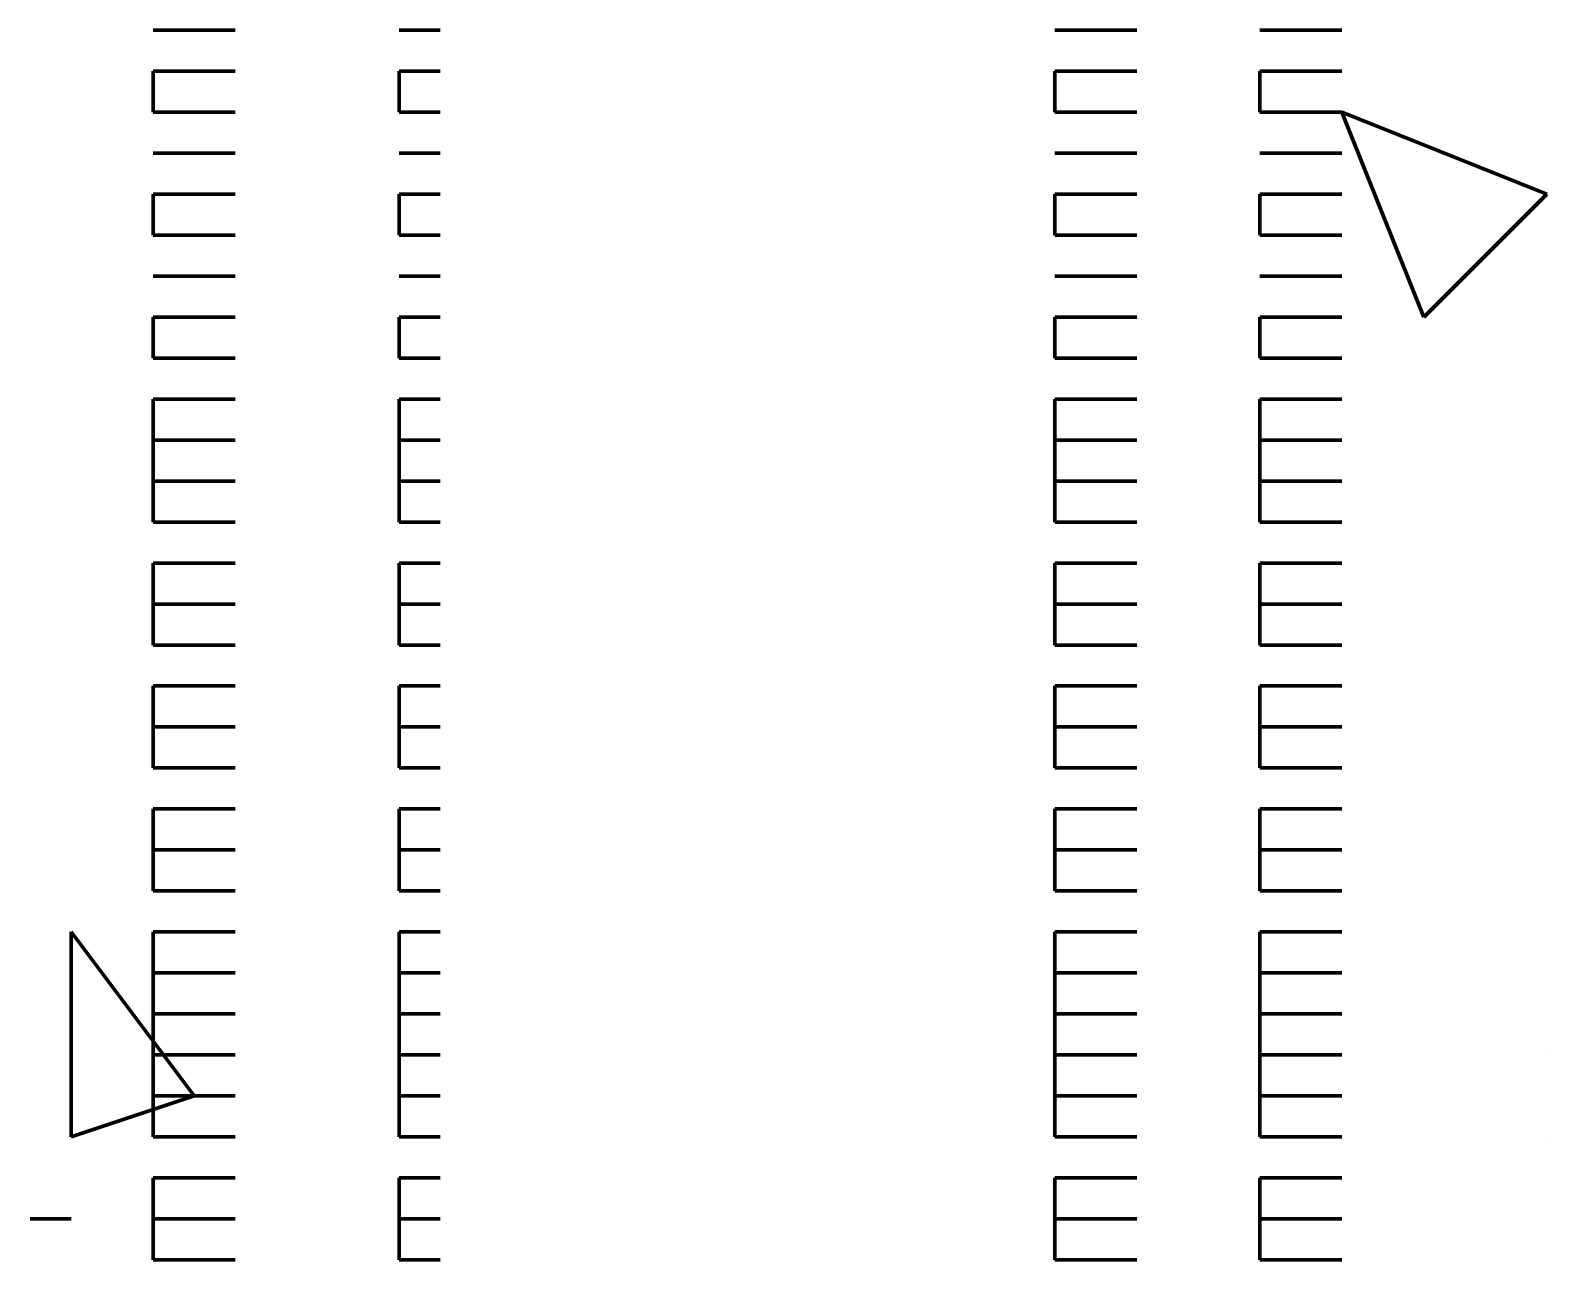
# Model space of a CAD drawing. Header units: inches. Extents: x 16 to 776, y 37 to 575.
# Drawn here: x 660.5 to 666.67, y 328.5 to 333.5 of the extents above; entities that cross this region are included whole.
import ezdxf

# ---------------------------------------------------------------- set-up
doc = ezdxf.new("R2010")
doc.units = ezdxf.units.IN
doc.header["$MEASUREMENT"] = 0
doc.layers.add('P', color=250, linetype='CONTINUOUS', lineweight=100)

msp = doc.modelspace()

# ---------------------------------------------------------------- linework, layer by layer
at = {"layer": 'P', "color": 0, "linetype": 'Continuous'}
for points in [[(661, 333.5), (661.1667, 333.5)], [(661, 333.5), (661.1667, 333.5)], [(661, 333.5), (661.1667, 333.5)], [(661.1667, 333.5), (661.3333, 333.5)], [(661.1667, 333.5), (661.3333, 333.5)], [(661.1667, 333.5), (661.3333, 333.5)], [(662, 333.5), (662, 333.5)], [(662, 333.5), (662.1667, 333.5)], [(662, 333.5), (662, 333.5)], [(662, 333.5), (662.1667, 333.5)], [(662, 333.5), (662.1667, 333.5)], [(662, 333.5), (662, 333.5)], [(664.6667, 333.5), (664.8333, 333.5)], [(664.6667, 333.5), (664.8333, 333.5)], [(664.6667, 333.5), (664.8333, 333.5)], [(664.8333, 333.5), (665, 333.5)], [(664.8333, 333.5), (665, 333.5)], [(664.8333, 333.5), (665, 333.5)], [(665.5, 333.5), (665.6667, 333.5)], [(665.5, 333.5), (665.6667, 333.5)], [(665.5, 333.5), (665.6667, 333.5)], [(665.6667, 333.5), (665.8333, 333.5)], [(665.6667, 333.5), (665.8333, 333.5)], [(665.6667, 333.5), (665.8333, 333.5)], [(661, 333.3333), (661.1667, 333.3333)], [(661, 333.3333), (661, 333.1667)], [(661, 333.3333), (661.1667, 333.3333)], [(661.1667, 333.3333), (661.3333, 333.3333)], [(661.1667, 333.3333), (661.3333, 333.3333)], [(662, 333.3333), (662, 333.3333)], [(662, 333.3333), (662.1667, 333.3333)], [(662, 333.3333), (662, 333.1667)], [(662, 333.3333), (662.1667, 333.3333)], [(662, 333.3333), (662, 333.3333)], [(664.6667, 333.3333), (664.8333, 333.3333)], [(664.6667, 333.3333), (664.6667, 333.1667)], [(664.6667, 333.3333), (664.8333, 333.3333)], [(664.8333, 333.3333), (665, 333.3333)], [(664.8333, 333.3333), (665, 333.3333)], [(665.5, 333.3333), (665.6667, 333.3333)], [(665.5, 333.3333), (665.5, 333.1667)], [(665.5, 333.3333), (665.6667, 333.3333)], [(665.6667, 333.3333), (665.8333, 333.3333)], [(665.6667, 333.3333), (665.8333, 333.3333)], [(661, 333.1667), (661.1667, 333.1667)], [(661, 333.1667), (661, 333.1667)], [(661, 333.1667), (661.1667, 333.1667)], [(661, 333.1667), (661.1667, 333.1667)], [(661, 333.1667), (661.1667, 333.1667)], [(661, 333.1667), (661.1667, 333.1667)], [(661.1667, 333.1667), (661.3333, 333.1667)], [(661.1667, 333.1667), (661.3333, 333.1667)], [(661.1667, 333.1667), (661.3333, 333.1667)], [(661.1667, 333.1667), (661.3333, 333.1667)], [(661.1667, 333.1667), (661.3333, 333.1667)], [(662, 333.1667), (662, 333.1667)], [(662, 333.1667), (662.1667, 333.1667)], [(662, 333.1667), (662, 333.1667)], [(662, 333.1667), (662, 333.1667)], [(662, 333.1667), (662.1667, 333.1667)], [(662, 333.1667), (662.1667, 333.1667)], [(662, 333.1667), (662, 333.1667)], [(662, 333.1667), (662.1667, 333.1667)], [(662, 333.1667), (662, 333.1667)], [(662, 333.1667), (662.1667, 333.1667)], [(662, 333.1667), (662, 333.1667)], [(664.6667, 333.1667), (664.8333, 333.1667)], [(664.6667, 333.1667), (664.6667, 333.1667)], [(664.6667, 333.1667), (664.8333, 333.1667)], [(664.6667, 333.1667), (664.8333, 333.1667)], [(664.6667, 333.1667), (664.8333, 333.1667)], [(664.6667, 333.1667), (664.8333, 333.1667)], [(664.8333, 333.1667), (665, 333.1667)], [(664.8333, 333.1667), (665, 333.1667)], [(664.8333, 333.1667), (665, 333.1667)], [(664.8333, 333.1667), (665, 333.1667)], [(664.8333, 333.1667), (665, 333.1667)], [(665.5, 333.1667), (665.6667, 333.1667)], [(665.5, 333.1667), (665.5, 333.1667)], [(665.5, 333.1667), (665.6667, 333.1667)], [(665.5, 333.1667), (665.6667, 333.1667)], [(665.5, 333.1667), (665.6667, 333.1667)], [(665.5, 333.1667), (665.6667, 333.1667)], [(665.6667, 333.1667), (665.8333, 333.1667)], [(665.6667, 333.1667), (665.8333, 333.1667)], [(665.6667, 333.1667), (665.8333, 333.1667)], [(665.6667, 333.1667), (665.8333, 333.1667)], [(665.6667, 333.1667), (665.8333, 333.1667)], [(666.6667, 332.8333), (665.8333, 333.1667)], [(666.1667, 332.3333), (665.8333, 333.1667)], [(661, 333), (661.1667, 333)], [(661, 333), (661.1667, 333)], [(661, 333), (661.1667, 333)], [(661.1667, 333), (661.3333, 333)], [(661.1667, 333), (661.3333, 333)], [(661.1667, 333), (661.3333, 333)], [(662, 333), (662, 333)], [(662, 333), (662.1667, 333)], [(662, 333), (662, 333)], [(662, 333), (662.1667, 333)], [(662, 333), (662.1667, 333)], [(662, 333), (662, 333)], [(664.6667, 333), (664.8333, 333)], [(664.6667, 333), (664.8333, 333)], [(664.6667, 333), (664.8333, 333)], [(664.8333, 333), (665, 333)], [(664.8333, 333), (665, 333)], [(664.8333, 333), (665, 333)], [(665.5, 333), (665.6667, 333)], [(665.5, 333), (665.6667, 333)], [(665.5, 333), (665.6667, 333)], [(665.6667, 333), (665.8333, 333)], [(665.6667, 333), (665.8333, 333)], [(665.6667, 333), (665.8333, 333)], [(661, 332.8333), (661.1667, 332.8333)], [(661, 332.8333), (661, 332.8333)], [(661, 332.8333), (661.1667, 332.8333)], [(661, 332.8333), (661.1667, 332.8333)], [(661, 332.8333), (661, 332.6667)], [(661, 332.8333), (661.1667, 332.8333)], [(661.1667, 332.8333), (661.3333, 332.8333)], [(661.1667, 332.8333), (661.3333, 332.8333)], [(661.1667, 332.8333), (661.3333, 332.8333)], [(661.1667, 332.8333), (661.3333, 332.8333)], [(662, 332.8333), (662, 332.8333)], [(662, 332.8333), (662.1667, 332.8333)], [(662, 332.8333), (662, 332.8333)], [(662, 332.8333), (662, 332.8333)], [(662, 332.8333), (662.1667, 332.8333)], [(662, 332.8333), (662.1667, 332.8333)], [(662, 332.8333), (662, 332.8333)], [(662, 332.8333), (662, 332.6667)], [(662, 332.8333), (662.1667, 332.8333)], [(662, 332.8333), (662, 332.8333)], [(664.6667, 332.8333), (664.8333, 332.8333)], [(664.6667, 332.8333), (664.6667, 332.8333)], [(664.6667, 332.8333), (664.8333, 332.8333)], [(664.6667, 332.8333), (664.8333, 332.8333)], [(664.6667, 332.8333), (664.6667, 332.6667)], [(664.6667, 332.8333), (664.8333, 332.8333)], [(664.8333, 332.8333), (665, 332.8333)], [(664.8333, 332.8333), (665, 332.8333)], [(664.8333, 332.8333), (665, 332.8333)], [(664.8333, 332.8333), (665, 332.8333)], [(665.5, 332.8333), (665.6667, 332.8333)], [(665.5, 332.8333), (665.5, 332.8333)], [(665.5, 332.8333), (665.6667, 332.8333)], [(665.5, 332.8333), (665.6667, 332.8333)], [(665.5, 332.8333), (665.5, 332.6667)], [(665.5, 332.8333), (665.6667, 332.8333)], [(665.6667, 332.8333), (665.8333, 332.8333)], [(665.6667, 332.8333), (665.8333, 332.8333)], [(665.6667, 332.8333), (665.8333, 332.8333)], [(665.6667, 332.8333), (665.8333, 332.8333)], [(666.6667, 332.8333), (666.1667, 332.3333)], [(661, 332.6667), (661.1667, 332.6667)], [(661, 332.6667), (661.1667, 332.6667)], [(661, 332.6667), (661.1667, 332.6667)], [(661.1667, 332.6667), (661.3333, 332.6667)], [(661.1667, 332.6667), (661.3333, 332.6667)], [(661.1667, 332.6667), (661.3333, 332.6667)], [(662, 332.6667), (662, 332.6667)], [(662, 332.6667), (662.1667, 332.6667)], [(662, 332.6667), (662.1667, 332.6667)], [(662, 332.6667), (662, 332.6667)], [(662, 332.6667), (662.1667, 332.6667)], [(662, 332.6667), (662, 332.6667)], [(664.6667, 332.6667), (664.8333, 332.6667)], [(664.6667, 332.6667), (664.8333, 332.6667)], [(664.6667, 332.6667), (664.8333, 332.6667)], [(664.8333, 332.6667), (665, 332.6667)], [(664.8333, 332.6667), (665, 332.6667)], [(664.8333, 332.6667), (665, 332.6667)], [(665.5, 332.6667), (665.6667, 332.6667)], [(665.5, 332.6667), (665.6667, 332.6667)], [(665.5, 332.6667), (665.6667, 332.6667)], [(665.6667, 332.6667), (665.8333, 332.6667)], [(665.6667, 332.6667), (665.8333, 332.6667)], [(665.6667, 332.6667), (665.8333, 332.6667)], [(661, 332.5), (661.1667, 332.5)], [(661, 332.5), (661.1667, 332.5)], [(661, 332.5), (661.1667, 332.5)], [(661.1667, 332.5), (661.3333, 332.5)], [(661.1667, 332.5), (661.3333, 332.5)], [(661.1667, 332.5), (661.3333, 332.5)], [(662, 332.5), (662, 332.5)], [(662, 332.5), (662.1667, 332.5)], [(662, 332.5), (662, 332.5)], [(662, 332.5), (662.1667, 332.5)], [(662, 332.5), (662.1667, 332.5)], [(662, 332.5), (662, 332.5)], [(664.6667, 332.5), (664.8333, 332.5)], [(664.6667, 332.5), (664.8333, 332.5)], [(664.6667, 332.5), (664.8333, 332.5)], [(664.8333, 332.5), (665, 332.5)], [(664.8333, 332.5), (665, 332.5)], [(664.8333, 332.5), (665, 332.5)], [(665.5, 332.5), (665.6667, 332.5)], [(665.5, 332.5), (665.6667, 332.5)], [(665.5, 332.5), (665.6667, 332.5)], [(665.6667, 332.5), (665.8333, 332.5)], [(665.6667, 332.5), (665.8333, 332.5)], [(665.6667, 332.5), (665.8333, 332.5)], [(661, 332.3333), (661.1667, 332.3333)], [(661, 332.3333), (661, 332.3333)], [(661, 332.3333), (661.1667, 332.3333)], [(661, 332.3333), (661.1667, 332.3333)], [(661, 332.3333), (661, 332.1667)], [(661, 332.3333), (661.1667, 332.3333)], [(661.1667, 332.3333), (661.3333, 332.3333)], [(661.1667, 332.3333), (661.3333, 332.3333)], [(661.1667, 332.3333), (661.3333, 332.3333)], [(661.1667, 332.3333), (661.3333, 332.3333)], [(662, 332.3333), (662, 332.3333)], [(662, 332.3333), (662.1667, 332.3333)], [(662, 332.3333), (662, 332.3333)], [(662, 332.3333), (662, 332.3333)], [(662, 332.3333), (662.1667, 332.3333)], [(662, 332.3333), (662.1667, 332.3333)], [(662, 332.3333), (662, 332.3333)], [(662, 332.3333), (662, 332.1667)], [(662, 332.3333), (662.1667, 332.3333)], [(662, 332.3333), (662, 332.3333)], [(664.6667, 332.3333), (664.8333, 332.3333)], [(664.6667, 332.3333), (664.6667, 332.3333)], [(664.6667, 332.3333), (664.8333, 332.3333)], [(664.6667, 332.3333), (664.8333, 332.3333)], [(664.6667, 332.3333), (664.6667, 332.1667)], [(664.6667, 332.3333), (664.8333, 332.3333)], [(664.8333, 332.3333), (665, 332.3333)], [(664.8333, 332.3333), (665, 332.3333)], [(664.8333, 332.3333), (665, 332.3333)], [(664.8333, 332.3333), (665, 332.3333)], [(665.5, 332.3333), (665.6667, 332.3333)], [(665.5, 332.3333), (665.5, 332.3333)], [(665.5, 332.3333), (665.6667, 332.3333)], [(665.5, 332.3333), (665.6667, 332.3333)], [(665.5, 332.3333), (665.5, 332.1667)], [(665.5, 332.3333), (665.6667, 332.3333)], [(665.6667, 332.3333), (665.8333, 332.3333)], [(665.6667, 332.3333), (665.8333, 332.3333)], [(665.6667, 332.3333), (665.8333, 332.3333)], [(665.6667, 332.3333), (665.8333, 332.3333)], [(661, 332.1667), (661.1667, 332.1667)], [(661, 332.1667), (661.1667, 332.1667)], [(661, 332.1667), (661.1667, 332.1667)], [(661.1667, 332.1667), (661.3333, 332.1667)], [(661.1667, 332.1667), (661.3333, 332.1667)], [(661.1667, 332.1667), (661.3333, 332.1667)], [(662, 332.1667), (662, 332.1667)], [(662, 332.1667), (662.1667, 332.1667)], [(662, 332.1667), (662.1667, 332.1667)], [(662, 332.1667), (662, 332.1667)], [(662, 332.1667), (662.1667, 332.1667)], [(662, 332.1667), (662, 332.1667)], [(664.6667, 332.1667), (664.8333, 332.1667)], [(664.6667, 332.1667), (664.8333, 332.1667)], [(664.6667, 332.1667), (664.8333, 332.1667)], [(664.8333, 332.1667), (665, 332.1667)], [(664.8333, 332.1667), (665, 332.1667)], [(664.8333, 332.1667), (665, 332.1667)], [(665.5, 332.1667), (665.6667, 332.1667)], [(665.5, 332.1667), (665.6667, 332.1667)], [(665.5, 332.1667), (665.6667, 332.1667)], [(665.6667, 332.1667), (665.8333, 332.1667)], [(665.6667, 332.1667), (665.8333, 332.1667)], [(665.6667, 332.1667), (665.8333, 332.1667)], [(661, 332), (661.1667, 332)], [(661, 332), (661.1667, 332)], [(661, 332), (661.1667, 332)], [(661, 332), (661.1667, 332)], [(661, 332), (661, 331.8333)], [(661, 332), (661.1667, 332)], [(661.1667, 332), (661.3333, 332)], [(661.1667, 332), (661.3333, 332)], [(661.1667, 332), (661.3333, 332)], [(661.1667, 332), (661.3333, 332)], [(661.1667, 332), (661.3333, 332)], [(662, 332), (662, 332)], [(662, 332), (662.1667, 332)], [(662, 332), (662, 332)], [(662, 332), (662.1667, 332)], [(662, 332), (662, 332)], [(662, 332), (662.1667, 332)], [(662, 332), (662.1667, 332)], [(662, 332), (662, 332)], [(662, 332), (662, 331.8333)], [(662, 332), (662.1667, 332)], [(662, 332), (662, 332)], [(664.6667, 332), (664.8333, 332)], [(664.6667, 332), (664.8333, 332)], [(664.6667, 332), (664.8333, 332)], [(664.6667, 332), (664.8333, 332)], [(664.6667, 332), (664.6667, 331.8333)], [(664.6667, 332), (664.8333, 332)], [(664.8333, 332), (665, 332)], [(664.8333, 332), (665, 332)], [(664.8333, 332), (665, 332)], [(664.8333, 332), (665, 332)], [(664.8333, 332), (665, 332)], [(665.5, 332), (665.6667, 332)], [(665.5, 332), (665.6667, 332)], [(665.5, 332), (665.6667, 332)], [(665.5, 332), (665.6667, 332)], [(665.5, 332), (665.5, 331.8333)], [(665.5, 332), (665.6667, 332)], [(665.6667, 332), (665.8333, 332)], [(665.6667, 332), (665.8333, 332)], [(665.6667, 332), (665.8333, 332)], [(665.6667, 332), (665.8333, 332)], [(665.6667, 332), (665.8333, 332)], [(661, 331.8333), (661.1667, 331.8333)], [(661, 331.8333), (661, 331.6667)], [(661, 331.8333), (661.1667, 331.8333)], [(661.1667, 331.8333), (661.3333, 331.8333)], [(661.1667, 331.8333), (661.3333, 331.8333)], [(662, 331.8333), (662, 331.8333)], [(662, 331.8333), (662.1667, 331.8333)], [(662, 331.8333), (662, 331.6667)], [(662, 331.8333), (662.1667, 331.8333)], [(662, 331.8333), (662, 331.8333)], [(664.6667, 331.8333), (664.8333, 331.8333)], [(664.6667, 331.8333), (664.6667, 331.6667)], [(664.6667, 331.8333), (664.8333, 331.8333)], [(664.8333, 331.8333), (665, 331.8333)], [(664.8333, 331.8333), (665, 331.8333)], [(665.5, 331.8333), (665.6667, 331.8333)], [(665.5, 331.8333), (665.5, 331.6667)], [(665.5, 331.8333), (665.6667, 331.8333)], [(665.6667, 331.8333), (665.8333, 331.8333)], [(665.6667, 331.8333), (665.8333, 331.8333)], [(661, 331.6667), (661.1667, 331.6667)], [(661, 331.6667), (661, 331.5)], [(661, 331.6667), (661.1667, 331.6667)], [(661.1667, 331.6667), (661.3333, 331.6667)], [(661.1667, 331.6667), (661.3333, 331.6667)], [(662, 331.6667), (662, 331.6667)], [(662, 331.6667), (662.1667, 331.6667)], [(662, 331.6667), (662, 331.5)], [(662, 331.6667), (662.1667, 331.6667)], [(662, 331.6667), (662, 331.6667)], [(664.6667, 331.6667), (664.8333, 331.6667)], [(664.6667, 331.6667), (664.6667, 331.5)], [(664.6667, 331.6667), (664.8333, 331.6667)], [(664.8333, 331.6667), (665, 331.6667)], [(664.8333, 331.6667), (665, 331.6667)], [(665.5, 331.6667), (665.6667, 331.6667)], [(665.5, 331.6667), (665.5, 331.5)], [(665.5, 331.6667), (665.6667, 331.6667)], [(665.6667, 331.6667), (665.8333, 331.6667)], [(665.6667, 331.6667), (665.8333, 331.6667)], [(661, 331.5), (661.1667, 331.5)], [(661, 331.5), (661, 331.5)], [(661, 331.5), (661.1667, 331.5)], [(661, 331.5), (661.1667, 331.5)], [(661, 331.5), (661.1667, 331.5)], [(661.1667, 331.5), (661.3333, 331.5)], [(661.1667, 331.5), (661.3333, 331.5)], [(661.1667, 331.5), (661.3333, 331.5)], [(661.1667, 331.5), (661.3333, 331.5)], [(662, 331.5), (662, 331.5)], [(662, 331.5), (662.1667, 331.5)], [(662, 331.5), (662, 331.5)], [(662, 331.5), (662, 331.5)], [(662, 331.5), (662.1667, 331.5)], [(662, 331.5), (662.1667, 331.5)], [(662, 331.5), (662, 331.5)], [(662, 331.5), (662.1667, 331.5)], [(662, 331.5), (662, 331.5)], [(664.6667, 331.5), (664.8333, 331.5)], [(664.6667, 331.5), (664.6667, 331.5)], [(664.6667, 331.5), (664.8333, 331.5)], [(664.6667, 331.5), (664.8333, 331.5)], [(664.6667, 331.5), (664.8333, 331.5)], [(664.8333, 331.5), (665, 331.5)], [(664.8333, 331.5), (665, 331.5)], [(664.8333, 331.5), (665, 331.5)], [(664.8333, 331.5), (665, 331.5)], [(665.5, 331.5), (665.6667, 331.5)], [(665.5, 331.5), (665.6667, 331.5)], [(665.5, 331.5), (665.5, 331.5)], [(665.5, 331.5), (665.6667, 331.5)], [(665.5, 331.5), (665.6667, 331.5)], [(665.5, 331.5), (665.6667, 331.5)], [(665.6667, 331.5), (665.8333, 331.5)], [(665.6667, 331.5), (665.8333, 331.5)], [(665.6667, 331.5), (665.8333, 331.5)], [(665.6667, 331.5), (665.8333, 331.5)], [(661, 331.3333), (661.1667, 331.3333)], [(661, 331.3333), (661, 331.1667)], [(661, 331.3333), (661.1667, 331.3333)], [(661.1667, 331.3333), (661.3333, 331.3333)], [(661.1667, 331.3333), (661.3333, 331.3333)], [(662, 331.3333), (662, 331.3333)], [(662, 331.3333), (662.1667, 331.3333)], [(662, 331.3333), (662, 331.1667)], [(662, 331.3333), (662.1667, 331.3333)], [(662, 331.3333), (662, 331.3333)], [(664.6667, 331.3333), (664.8333, 331.3333)], [(664.6667, 331.3333), (664.6667, 331.1667)], [(664.6667, 331.3333), (664.8333, 331.3333)], [(664.8333, 331.3333), (665, 331.3333)], [(664.8333, 331.3333), (665, 331.3333)], [(665.5, 331.3333), (665.6667, 331.3333)], [(665.5, 331.3333), (665.5, 331.1667)], [(665.5, 331.3333), (665.6667, 331.3333)], [(665.6667, 331.3333), (665.8333, 331.3333)], [(665.6667, 331.3333), (665.8333, 331.3333)], [(661, 331.1667), (661.1667, 331.1667)], [(661, 331.1667), (661, 331)], [(661, 331.1667), (661.1667, 331.1667)], [(661.1667, 331.1667), (661.3333, 331.1667)], [(661.1667, 331.1667), (661.3333, 331.1667)], [(662, 331.1667), (662, 331.1667)], [(662, 331.1667), (662.1667, 331.1667)], [(662, 331.1667), (662, 331)], [(662, 331.1667), (662.1667, 331.1667)], [(662, 331.1667), (662, 331.1667)], [(664.6667, 331.1667), (664.8333, 331.1667)], [(664.6667, 331.1667), (664.6667, 331)], [(664.6667, 331.1667), (664.8333, 331.1667)], [(664.8333, 331.1667), (665, 331.1667)], [(664.8333, 331.1667), (665, 331.1667)], [(665.5, 331.1667), (665.6667, 331.1667)], [(665.5, 331.1667), (665.5, 331)], [(665.5, 331.1667), (665.6667, 331.1667)], [(665.6667, 331.1667), (665.8333, 331.1667)], [(665.6667, 331.1667), (665.8333, 331.1667)], [(661, 331), (661.1667, 331)], [(661, 331), (661, 331)], [(661, 331), (661.1667, 331)], [(661, 331), (661.1667, 331)], [(661, 331), (661.1667, 331)], [(661.1667, 331), (661.3333, 331)], [(661.1667, 331), (661.3333, 331)], [(661.1667, 331), (661.3333, 331)], [(661.1667, 331), (661.3333, 331)], [(662, 331), (662, 331)], [(662, 331), (662.1667, 331)], [(662, 331), (662, 331)], [(662, 331), (662, 331)], [(662, 331), (662.1667, 331)], [(662, 331), (662.1667, 331)], [(662, 331), (662, 331)], [(662, 331), (662.1667, 331)], [(662, 331), (662, 331)], [(664.6667, 331), (664.8333, 331)], [(664.6667, 331), (664.6667, 331)], [(664.6667, 331), (664.8333, 331)], [(664.6667, 331), (664.8333, 331)], [(664.6667, 331), (664.8333, 331)], [(664.8333, 331), (665, 331)], [(664.8333, 331), (665, 331)], [(664.8333, 331), (665, 331)], [(664.8333, 331), (665, 331)], [(665.5, 331), (665.6667, 331)], [(665.5, 331), (665.5, 331)], [(665.5, 331), (665.6667, 331)], [(665.5, 331), (665.6667, 331)], [(665.5, 331), (665.6667, 331)], [(665.6667, 331), (665.8333, 331)], [(665.6667, 331), (665.8333, 331)], [(665.6667, 331), (665.8333, 331)], [(665.6667, 331), (665.8333, 331)], [(661, 330.8333), (661.1667, 330.8333)], [(661, 330.8333), (661, 330.6667)], [(661, 330.8333), (661.1667, 330.8333)], [(661.1667, 330.8333), (661.3333, 330.8333)], [(661.1667, 330.8333), (661.3333, 330.8333)], [(662, 330.8333), (662, 330.8333)], [(662, 330.8333), (662.1667, 330.8333)], [(662, 330.8333), (662, 330.6667)], [(662, 330.8333), (662.1667, 330.8333)], [(662, 330.8333), (662, 330.8333)], [(664.6667, 330.8333), (664.8333, 330.8333)], [(664.6667, 330.8333), (664.6667, 330.6667)], [(664.6667, 330.8333), (664.8333, 330.8333)], [(664.8333, 330.8333), (665, 330.8333)], [(664.8333, 330.8333), (665, 330.8333)], [(665.5, 330.8333), (665.6667, 330.8333)], [(665.5, 330.8333), (665.5, 330.6667)], [(665.5, 330.8333), (665.6667, 330.8333)], [(665.6667, 330.8333), (665.8333, 330.8333)], [(665.6667, 330.8333), (665.8333, 330.8333)], [(661, 330.6667), (661.1667, 330.6667)], [(661, 330.6667), (661, 330.6667)], [(661, 330.6667), (661.1667, 330.6667)], [(661, 330.6667), (661.1667, 330.6667)], [(661, 330.6667), (661, 330.5)], [(661, 330.6667), (661.1667, 330.6667)], [(661.1667, 330.6667), (661.3333, 330.6667)], [(661.1667, 330.6667), (661.3333, 330.6667)], [(661.1667, 330.6667), (661.3333, 330.6667)], [(661.1667, 330.6667), (661.3333, 330.6667)], [(662, 330.6667), (662, 330.6667)], [(662, 330.6667), (662.1667, 330.6667)], [(662, 330.6667), (662, 330.6667)], [(662, 330.6667), (662, 330.6667)], [(662, 330.6667), (662.1667, 330.6667)], [(662, 330.6667), (662.1667, 330.6667)], [(662, 330.6667), (662, 330.6667)], [(662, 330.6667), (662, 330.5)], [(662, 330.6667), (662.1667, 330.6667)], [(662, 330.6667), (662, 330.6667)], [(664.6667, 330.6667), (664.8333, 330.6667)], [(664.6667, 330.6667), (664.6667, 330.6667)], [(664.6667, 330.6667), (664.8333, 330.6667)], [(664.6667, 330.6667), (664.8333, 330.6667)], [(664.6667, 330.6667), (664.6667, 330.5)], [(664.6667, 330.6667), (664.8333, 330.6667)], [(664.8333, 330.6667), (665, 330.6667)], [(664.8333, 330.6667), (665, 330.6667)], [(664.8333, 330.6667), (665, 330.6667)], [(664.8333, 330.6667), (665, 330.6667)], [(665.5, 330.6667), (665.6667, 330.6667)], [(665.5, 330.6667), (665.5, 330.6667)], [(665.5, 330.6667), (665.6667, 330.6667)], [(665.5, 330.6667), (665.6667, 330.6667)], [(665.5, 330.6667), (665.5, 330.5)], [(665.5, 330.6667), (665.6667, 330.6667)], [(665.6667, 330.6667), (665.8333, 330.6667)], [(665.6667, 330.6667), (665.8333, 330.6667)], [(665.6667, 330.6667), (665.8333, 330.6667)], [(665.6667, 330.6667), (665.8333, 330.6667)], [(661, 330.5), (661.1667, 330.5)], [(661, 330.5), (661.1667, 330.5)], [(661.1667, 330.5), (661.3333, 330.5)], [(661.1667, 330.5), (661.3333, 330.5)], [(662, 330.5), (662, 330.5)], [(662, 330.5), (662.1667, 330.5)], [(662, 330.5), (662.1667, 330.5)], [(662, 330.5), (662, 330.5)], [(664.6667, 330.5), (664.8333, 330.5)], [(664.6667, 330.5), (664.8333, 330.5)], [(664.8333, 330.5), (665, 330.5)], [(664.8333, 330.5), (665, 330.5)], [(665.5, 330.5), (665.6667, 330.5)], [(665.5, 330.5), (665.6667, 330.5)], [(665.6667, 330.5), (665.8333, 330.5)], [(665.6667, 330.5), (665.8333, 330.5)], [(661, 330.3333), (661.1667, 330.3333)], [(661, 330.3333), (661, 330.1667)], [(661, 330.3333), (661.1667, 330.3333)], [(661.1667, 330.3333), (661.3333, 330.3333)], [(661.1667, 330.3333), (661.3333, 330.3333)], [(662, 330.3333), (662, 330.3333)], [(662, 330.3333), (662.1667, 330.3333)], [(662, 330.3333), (662, 330.1667)], [(662, 330.3333), (662.1667, 330.3333)], [(662, 330.3333), (662, 330.3333)], [(664.6667, 330.3333), (664.8333, 330.3333)], [(664.6667, 330.3333), (664.6667, 330.1667)], [(664.6667, 330.3333), (664.8333, 330.3333)], [(664.8333, 330.3333), (665, 330.3333)], [(664.8333, 330.3333), (665, 330.3333)], [(665.5, 330.3333), (665.6667, 330.3333)], [(665.5, 330.3333), (665.5, 330.1667)], [(665.5, 330.3333), (665.6667, 330.3333)], [(665.6667, 330.3333), (665.8333, 330.3333)], [(665.6667, 330.3333), (665.8333, 330.3333)], [(661, 330.1667), (661.1667, 330.1667)], [(661, 330.1667), (661, 330.1667)], [(661, 330.1667), (661.1667, 330.1667)], [(661, 330.1667), (661.1667, 330.1667)], [(661, 330.1667), (661, 330)], [(661, 330.1667), (661.1667, 330.1667)], [(661.1667, 330.1667), (661.3333, 330.1667)], [(661.1667, 330.1667), (661.3333, 330.1667)], [(661.1667, 330.1667), (661.3333, 330.1667)], [(661.1667, 330.1667), (661.3333, 330.1667)], [(662, 330.1667), (662, 330.1667)], [(662, 330.1667), (662.1667, 330.1667)], [(662, 330.1667), (662, 330.1667)], [(662, 330.1667), (662, 330.1667)], [(662, 330.1667), (662.1667, 330.1667)], [(662, 330.1667), (662.1667, 330.1667)], [(662, 330.1667), (662, 330.1667)], [(662, 330.1667), (662, 330)], [(662, 330.1667), (662.1667, 330.1667)], [(662, 330.1667), (662, 330.1667)], [(664.6667, 330.1667), (664.8333, 330.1667)], [(664.6667, 330.1667), (664.6667, 330.1667)], [(664.6667, 330.1667), (664.8333, 330.1667)], [(664.6667, 330.1667), (664.8333, 330.1667)], [(664.6667, 330.1667), (664.6667, 330)], [(664.6667, 330.1667), (664.8333, 330.1667)], [(664.8333, 330.1667), (665, 330.1667)], [(664.8333, 330.1667), (665, 330.1667)], [(664.8333, 330.1667), (665, 330.1667)], [(664.8333, 330.1667), (665, 330.1667)], [(665.5, 330.1667), (665.6667, 330.1667)], [(665.5, 330.1667), (665.5, 330.1667)], [(665.5, 330.1667), (665.6667, 330.1667)], [(665.5, 330.1667), (665.6667, 330.1667)], [(665.5, 330.1667), (665.5, 330)], [(665.5, 330.1667), (665.6667, 330.1667)], [(665.6667, 330.1667), (665.8333, 330.1667)], [(665.6667, 330.1667), (665.8333, 330.1667)], [(665.6667, 330.1667), (665.8333, 330.1667)], [(665.6667, 330.1667), (665.8333, 330.1667)], [(661, 330), (661.1667, 330)], [(661, 330), (661.1667, 330)], [(661, 330), (661.1667, 330)], [(661.1667, 330), (661.3333, 330)], [(661.1667, 330), (661.3333, 330)], [(661.1667, 330), (661.3333, 330)], [(662, 330), (662, 330)], [(662, 330), (662.1667, 330)], [(662, 330), (662.1667, 330)], [(662, 330), (662, 330)], [(662, 330), (662.1667, 330)], [(662, 330), (662, 330)], [(664.6667, 330), (664.8333, 330)], [(664.6667, 330), (664.8333, 330)], [(664.6667, 330), (664.8333, 330)], [(664.8333, 330), (665, 330)], [(664.8333, 330), (665, 330)], [(664.8333, 330), (665, 330)], [(665.5, 330), (665.6667, 330)], [(665.5, 330), (665.6667, 330)], [(665.5, 330), (665.6667, 330)], [(665.6667, 330), (665.8333, 330)], [(665.6667, 330), (665.8333, 330)], [(665.6667, 330), (665.8333, 330)], [(661.1667, 329.1667), (660.6667, 329.8333)], [(660.6667, 329), (660.6667, 329.8333)], [(661, 329.8333), (661.1667, 329.8333)], [(661, 329.8333), (661.1667, 329.8333)], [(661, 329.8333), (661.1667, 329.8333)], [(661, 329.8333), (661.1667, 329.8333)], [(661, 329.8333), (661, 329.6667)], [(661, 329.8333), (661.1667, 329.8333)], [(661.1667, 329.8333), (661.3333, 329.8333)], [(661.1667, 329.8333), (661.3333, 329.8333)], [(661.1667, 329.8333), (661.3333, 329.8333)], [(661.1667, 329.8333), (661.3333, 329.8333)], [(661.1667, 329.8333), (661.3333, 329.8333)], [(662, 329.8333), (662, 329.8333)], [(662, 329.8333), (662.1667, 329.8333)], [(662, 329.8333), (662, 329.8333)], [(662, 329.8333), (662.1667, 329.8333)], [(662, 329.8333), (662, 329.8333)], [(662, 329.8333), (662.1667, 329.8333)], [(662, 329.8333), (662.1667, 329.8333)], [(662, 329.8333), (662, 329.8333)], [(662, 329.8333), (662, 329.6667)], [(662, 329.8333), (662.1667, 329.8333)], [(662, 329.8333), (662, 329.8333)], [(664.6667, 329.8333), (664.8333, 329.8333)], [(664.6667, 329.8333), (664.8333, 329.8333)], [(664.6667, 329.8333), (664.8333, 329.8333)], [(664.6667, 329.8333), (664.8333, 329.8333)], [(664.6667, 329.8333), (664.6667, 329.6667)], [(664.6667, 329.8333), (664.8333, 329.8333)], [(664.8333, 329.8333), (665, 329.8333)], [(664.8333, 329.8333), (665, 329.8333)], [(664.8333, 329.8333), (665, 329.8333)], [(664.8333, 329.8333), (665, 329.8333)], [(664.8333, 329.8333), (665, 329.8333)], [(665.5, 329.8333), (665.6667, 329.8333)], [(665.5, 329.8333), (665.6667, 329.8333)], [(665.5, 329.8333), (665.6667, 329.8333)], [(665.5, 329.8333), (665.6667, 329.8333)], [(665.5, 329.8333), (665.5, 329.6667)], [(665.5, 329.8333), (665.6667, 329.8333)], [(665.6667, 329.8333), (665.8333, 329.8333)], [(665.6667, 329.8333), (665.8333, 329.8333)], [(665.6667, 329.8333), (665.8333, 329.8333)], [(665.6667, 329.8333), (665.8333, 329.8333)], [(665.6667, 329.8333), (665.8333, 329.8333)], [(661, 329.6667), (661.1667, 329.6667)], [(661, 329.6667), (661, 329.5)], [(661, 329.6667), (661.1667, 329.6667)], [(661.1667, 329.6667), (661.3333, 329.6667)], [(661.1667, 329.6667), (661.3333, 329.6667)], [(662, 329.6667), (662, 329.6667)], [(662, 329.6667), (662.1667, 329.6667)], [(662, 329.6667), (662, 329.5)], [(662, 329.6667), (662.1667, 329.6667)], [(662, 329.6667), (662, 329.6667)], [(664.6667, 329.6667), (664.8333, 329.6667)], [(664.6667, 329.6667), (664.6667, 329.5)], [(664.6667, 329.6667), (664.8333, 329.6667)], [(664.8333, 329.6667), (665, 329.6667)], [(664.8333, 329.6667), (665, 329.6667)], [(665.5, 329.6667), (665.6667, 329.6667)], [(665.5, 329.6667), (665.5, 329.5)], [(665.5, 329.6667), (665.6667, 329.6667)], [(665.6667, 329.6667), (665.8333, 329.6667)], [(665.6667, 329.6667), (665.8333, 329.6667)], [(661, 329.5), (661.1667, 329.5)], [(661, 329.5), (661, 329.3333)], [(661, 329.5), (661.1667, 329.5)], [(661.1667, 329.5), (661.3333, 329.5)], [(661.1667, 329.5), (661.3333, 329.5)], [(662, 329.5), (662, 329.5)], [(662, 329.5), (662.1667, 329.5)], [(662, 329.5), (662, 329.3333)], [(662, 329.5), (662.1667, 329.5)], [(662, 329.5), (662, 329.5)], [(664.6667, 329.5), (664.8333, 329.5)], [(664.6667, 329.5), (664.6667, 329.3333)], [(664.6667, 329.5), (664.8333, 329.5)], [(664.8333, 329.5), (665, 329.5)], [(664.8333, 329.5), (665, 329.5)], [(665.5, 329.5), (665.6667, 329.5)], [(665.5, 329.5), (665.5, 329.3333)], [(665.5, 329.5), (665.6667, 329.5)], [(665.6667, 329.5), (665.8333, 329.5)], [(665.6667, 329.5), (665.8333, 329.5)], [(661, 329.3333), (661.1667, 329.3333)], [(661, 329.3333), (661.1667, 329.3333)], [(661, 329.3333), (661.1667, 329.3333)], [(661, 329.3333), (661, 329.1667)], [(661, 329.3333), (661.1667, 329.3333)], [(661.1667, 329.3333), (661.3333, 329.3333)], [(661.1667, 329.3333), (661.3333, 329.3333)], [(661.1667, 329.3333), (661.3333, 329.3333)], [(661.1667, 329.3333), (661.3333, 329.3333)], [(662, 329.3333), (662, 329.3333)], [(662, 329.3333), (662.1667, 329.3333)], [(662, 329.3333), (662, 329.3333)], [(662, 329.3333), (662.1667, 329.3333)], [(662, 329.3333), (662.1667, 329.3333)], [(662, 329.3333), (662, 329.3333)], [(662, 329.3333), (662, 329.1667)], [(662, 329.3333), (662.1667, 329.3333)], [(662, 329.3333), (662, 329.3333)], [(664.6667, 329.3333), (664.8333, 329.3333)], [(664.6667, 329.3333), (664.8333, 329.3333)], [(664.6667, 329.3333), (664.8333, 329.3333)], [(664.6667, 329.3333), (664.6667, 329.1667)], [(664.6667, 329.3333), (664.8333, 329.3333)], [(664.8333, 329.3333), (665, 329.3333)], [(664.8333, 329.3333), (665, 329.3333)], [(664.8333, 329.3333), (665, 329.3333)], [(664.8333, 329.3333), (665, 329.3333)], [(665.5, 329.3333), (665.6667, 329.3333)], [(665.5, 329.3333), (665.6667, 329.3333)], [(665.5, 329.3333), (665.6667, 329.3333)], [(665.5, 329.3333), (665.5, 329.1667)], [(665.5, 329.3333), (665.6667, 329.3333)], [(665.6667, 329.3333), (665.8333, 329.3333)], [(665.6667, 329.3333), (665.8333, 329.3333)], [(665.6667, 329.3333), (665.8333, 329.3333)], [(665.6667, 329.3333), (665.8333, 329.3333)], [(666.6667, 329.3333), (666.6667, 329.3333)], [(661.1667, 329.1667), (660.6667, 329)], [(661, 329.1667), (661.1667, 329.1667)], [(661, 329.1667), (661, 329)], [(661, 329.1667), (661.1667, 329.1667)], [(661.1667, 329.1667), (661.3333, 329.1667)], [(661.1667, 329.1667), (661.3333, 329.1667)], [(662, 329.1667), (662, 329.1667)], [(662, 329.1667), (662.1667, 329.1667)], [(662, 329.1667), (662, 329)], [(662, 329.1667), (662.1667, 329.1667)], [(662, 329.1667), (662, 329.1667)], [(664.6667, 329.1667), (664.8333, 329.1667)], [(664.6667, 329.1667), (664.6667, 329)], [(664.6667, 329.1667), (664.8333, 329.1667)], [(664.8333, 329.1667), (665, 329.1667)], [(664.8333, 329.1667), (665, 329.1667)], [(665.5, 329.1667), (665.6667, 329.1667)], [(665.5, 329.1667), (665.5, 329)], [(665.5, 329.1667), (665.6667, 329.1667)], [(665.6667, 329.1667), (665.8333, 329.1667)], [(665.6667, 329.1667), (665.8333, 329.1667)], [(661, 329), (661.1667, 329)], [(661, 329), (661, 329)], [(661, 329), (661.1667, 329)], [(661, 329), (661.1667, 329)], [(661, 329), (661.1667, 329)], [(661.1667, 329), (661.3333, 329)], [(661.1667, 329), (661.3333, 329)], [(661.1667, 329), (661.3333, 329)], [(661.1667, 329), (661.3333, 329)], [(662, 329), (662, 329)], [(662, 329), (662.1667, 329)], [(662, 329), (662, 329)], [(662, 329), (662, 329)], [(662, 329), (662.1667, 329)], [(662, 329), (662.1667, 329)], [(662, 329), (662, 329)], [(662, 329), (662.1667, 329)], [(662, 329), (662, 329)], [(664.6667, 329), (664.8333, 329)], [(664.6667, 329), (664.6667, 329)], [(664.6667, 329), (664.8333, 329)], [(664.6667, 329), (664.8333, 329)], [(664.6667, 329), (664.8333, 329)], [(664.8333, 329), (665, 329)], [(664.8333, 329), (665, 329)], [(664.8333, 329), (665, 329)], [(664.8333, 329), (665, 329)], [(665.5, 329), (665.6667, 329)], [(665.5, 329), (665.5, 329)], [(665.5, 329), (665.6667, 329)], [(665.5, 329), (665.6667, 329)], [(665.5, 329), (665.6667, 329)], [(665.6667, 329), (665.8333, 329)], [(665.6667, 329), (665.8333, 329)], [(665.6667, 329), (665.8333, 329)], [(665.6667, 329), (665.8333, 329)], [(666.6667, 329), (666.6667, 329)], [(661, 328.8333), (661.1667, 328.8333)], [(661, 328.8333), (661, 328.6667)], [(661, 328.8333), (661.1667, 328.8333)], [(661.1667, 328.8333), (661.3333, 328.8333)], [(661.1667, 328.8333), (661.3333, 328.8333)], [(662, 328.8333), (662, 328.8333)], [(662, 328.8333), (662.1667, 328.8333)], [(662, 328.8333), (662, 328.6667)], [(662, 328.8333), (662.1667, 328.8333)], [(662, 328.8333), (662, 328.8333)], [(664.6667, 328.8333), (664.8333, 328.8333)], [(664.6667, 328.8333), (664.6667, 328.6667)], [(664.6667, 328.8333), (664.8333, 328.8333)], [(664.8333, 328.8333), (665, 328.8333)], [(664.8333, 328.8333), (665, 328.8333)], [(665.5, 328.8333), (665.6667, 328.8333)], [(665.5, 328.8333), (665.5, 328.6667)], [(665.5, 328.8333), (665.6667, 328.8333)], [(665.6667, 328.8333), (665.8333, 328.8333)], [(665.6667, 328.8333), (665.8333, 328.8333)], [(660.5, 328.6667), (660.6667, 328.6667)], [(661, 328.6667), (661.1667, 328.6667)], [(661, 328.6667), (661, 328.5)], [(661, 328.6667), (661.1667, 328.6667)], [(661.1667, 328.6667), (661.3333, 328.6667)], [(661.1667, 328.6667), (661.3333, 328.6667)], [(662, 328.6667), (662, 328.6667)], [(662, 328.6667), (662.1667, 328.6667)], [(662, 328.6667), (662, 328.5)], [(662, 328.6667), (662.1667, 328.6667)], [(662, 328.6667), (662, 328.6667)], [(664.6667, 328.6667), (664.8333, 328.6667)], [(664.6667, 328.6667), (664.6667, 328.5)], [(664.6667, 328.6667), (664.8333, 328.6667)], [(664.8333, 328.6667), (665, 328.6667)], [(664.8333, 328.6667), (665, 328.6667)], [(665.5, 328.6667), (665.6667, 328.6667)], [(665.5, 328.6667), (665.5, 328.5)], [(665.5, 328.6667), (665.6667, 328.6667)], [(665.6667, 328.6667), (665.8333, 328.6667)], [(665.6667, 328.6667), (665.8333, 328.6667)], [(661, 328.5), (661.1667, 328.5)], [(661, 328.5), (661, 328.5)], [(661, 328.5), (661.1667, 328.5)], [(661, 328.5), (661.1667, 328.5)], [(661, 328.5), (661.1667, 328.5)], [(661.1667, 328.5), (661.3333, 328.5)], [(661.1667, 328.5), (661.3333, 328.5)], [(661.1667, 328.5), (661.3333, 328.5)], [(661.1667, 328.5), (661.3333, 328.5)], [(662, 328.5), (662, 328.5)], [(662, 328.5), (662.1667, 328.5)], [(662, 328.5), (662, 328.5)], [(662, 328.5), (662, 328.5)], [(662, 328.5), (662.1667, 328.5)], [(662, 328.5), (662.1667, 328.5)], [(662, 328.5), (662, 328.5)], [(662, 328.5), (662.1667, 328.5)], [(662, 328.5), (662, 328.5)], [(664.6667, 328.5), (664.8333, 328.5)], [(664.6667, 328.5), (664.6667, 328.5)], [(664.6667, 328.5), (664.8333, 328.5)], [(664.6667, 328.5), (664.8333, 328.5)], [(664.6667, 328.5), (664.8333, 328.5)], [(664.8333, 328.5), (665, 328.5)], [(664.8333, 328.5), (665, 328.5)], [(664.8333, 328.5), (665, 328.5)], [(664.8333, 328.5), (665, 328.5)], [(665.5, 328.5), (665.6667, 328.5)], [(665.5, 328.5), (665.5, 328.5)], [(665.5, 328.5), (665.6667, 328.5)], [(665.5, 328.5), (665.6667, 328.5)], [(665.5, 328.5), (665.6667, 328.5)], [(665.6667, 328.5), (665.8333, 328.5)], [(665.6667, 328.5), (665.8333, 328.5)], [(665.6667, 328.5), (665.8333, 328.5)], [(665.6667, 328.5), (665.8333, 328.5)]]:
    msp.add_lwpolyline(points, dxfattribs=at)

doc.saveas('drawing.dxf')
